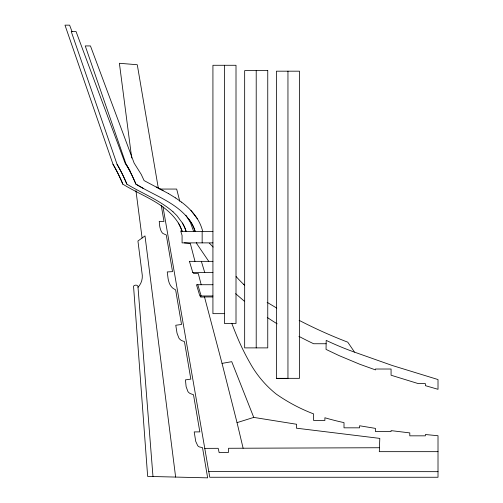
<?xml version="1.0" encoding="UTF-8"?>
<svg xmlns="http://www.w3.org/2000/svg" width="503" height="503" viewBox="0 0 503 503"><rect width="100%" height="100%" fill="white"/><g stroke="black" fill="none" stroke-linecap="round" stroke-linejoin="round"><path stroke-width="0.75" d="M243.119 448.223L237.039 422.633L253.751 417.402L296.619 424.268L296.399 428.179L379.803 438.39L379.3 451.663L438.012 451.663M200.288 295.978L200.571 297.103L204.507 296.952L222.043 363.386L231.732 361.67L253.751 417.402M182.168 230.946L180.69 230.978L182.073 235.461L182.073 242.88L212.926 242.88M204.765 448.362L218.189 448.311L219.157 452.662L228.412 452.467L228.538 448.274L379.451 447.733M159.935 189.059L176.666 189.059L179.772 201.213M182.017 231.625L212.926 231.625M189.367 261.346L212.926 261.346M192.775 272.601L212.926 272.601M212.926 284.723L196.472 284.723L199.873 295.978L212.926 295.978M204.507 296.952L212.807 296.946M224.464 313.658L212.926 313.658L212.926 65.283L236.008 65.283L236.008 323.492L224.464 323.492L224.464 65.283M326.139 343.744L313.633 343.744A372.648 372.648 0 0 1 298.92 336.344M276.411 378.331L299.499 378.331L299.499 71.181L276.411 71.181L276.411 378.382L287.955 378.382L287.955 71.181M208.758 471.43L438.012 471.676M354.565 352.163L392.353 365.53L438.012 379.551L438.012 389.309L425.381 385.656L425.381 383.613L418.295 383.613L391.07 375.225L391.07 369.02L375.483 369.02L375.483 369.9L359.708 364.229L338.934 355.546L326.038 349.403L326.195 340.386A300.813 300.813 0 0 0 354.565 352.163L347.762 342.178A476.8 476.8 0 0 1 299.128 320.336M168.467 193.567L144.103 180.596L141.274 174.491L134.125 163.085L90.452 45.93L85.252 45.93L126.083 164.242A162.419 160.268 0 0 1 135.898 184.142C154.918 195.994 178.898 203.143 191.448 223.018A40.46 40.02 0 0 1 195.239 231.625A40.611 40.07 0 0 0 191.442 223.005L188.927 219.233M156.32 186.997L163.104 190.574M143.43 188.462L135.898 184.142A161.872 160.111 0 0 0 126.083 164.242M128.887 168.643L125.084 163.085L76.041 31.532L71.237 31.532L117.042 164.242A160.268 159.64 0 0 1 126.857 184.142C142.192 193.429 159.363 199.936 173.026 211.807M72.08 31.752L69.615 25.15L64.988 25.15L112.993 164.242A159.445 159.401 0 0 1 122.807 184.142C141.84 196.007 165.858 203.155 178.389 223.074A39.794 39.787 0 0 1 182.149 231.625A39.825 39.794 0 0 0 178.389 223.074M276.751 308.106L267.137 302.328M168.448 193.554L175.604 197.943M175.585 197.931L181.614 202.175M181.589 202.156C191.379 209.518 199.93 219.434 202.759 231.625M244.219 301.09L235.656 293.695M243.521 284.233L244.552 285.182M173.019 211.801L176.83 215.554L182.426 223.055A40.02 39.863 0 0 1 186.198 231.625A40.114 39.894 0 0 0 182.419 223.049M209.455 243.251L213.153 247.067M190.945 210.461L197.453 218.874M208.764 261.346L196.88 243.861L196.528 242.421M185.896 215.259L190.373 222.408L193.712 231.625M129.258 169.291L130 170.592M184.356 242.88L190.323 243.477L194.982 261.346M201.357 261.346L204.765 272.601M189.424 261.346L192.831 272.601M197.792 284.723L201.169 295.978M193.271 272.601L193.51 273.443L198.257 273.437L201.194 284.723M222.043 363.386L237.039 422.633M163.01 206.865L209.764 477.259L438.012 477.259L438.012 435.724L425.381 434.529L425.381 435.837L409.794 435.837L409.794 432.901L391.07 430.625L391.07 431.605L375.483 431.605L375.483 428.399L359.588 425.758L359.588 427.827L344.008 427.827L344.008 422.614A256.473 256.473 0 0 1 324.888 417.754L324.888 420.489L313.633 420.489L313.633 413.912A171.284 171.284 0 0 1 276.166 394.025A105.479 105.479 0 0 1 249.752 362.518A231.367 231.367 0 0 1 236.014 334.061A464.671 464.671 0 0 1 231.745 323.266M158.319 188.241L137.281 64.73L119.393 63.284L131.704 158.017M161.218 205.224L163.978 221.433L159.237 221.351L159.709 226.161A23.691 23.691 0 0 0 160.048 227.878L160.784 230.204A12.506 12.506 0 0 0 161.677 231.996L162.067 232.562A5.156 5.156 0 0 0 163.029 233.53L166.286 234.995L172.529 271.645L167.254 271.928L168.071 278.499A31.085 31.085 0 0 0 168.48 280.46L169.096 282.548A15.147 15.147 0 0 0 170.171 284.887L170.976 286.144A10.745 10.745 0 0 0 173.151 288.408L175.635 289.885L181.533 324.485L175.767 325.246L177.025 333.175L178.898 338.066A7.187 7.187 0 0 0 179.848 339.223A8.111 8.111 0 0 0 181.696 340.594L184.444 341.6L190.838 379.117L185.437 379.884L186.116 386.612L187.871 391.441A5.766 5.766 0 0 0 188.788 392.529L189.059 392.761A8.073 8.073 0 0 0 190.26 393.579L193.498 394.723L199.829 431.888L194.202 431.914L195.717 441.345L197.685 445.645A5.143 5.143 0 0 0 198.553 446.457A4.615 4.615 0 0 0 199.32 446.909L202.514 447.657L207.657 477.85L147.656 476.398L133.534 286.157A3.125 3.125 0 0 1 135.848 285.151L136.363 285.182A1.861 1.861 0 0 1 138.011 287.295L152.981 476.523M135.942 190.631L142.097 238.001M175.635 477.077L145.002 235.901L137.935 241.012L142.299 275.437A16.033 16.033 0 0 1 138.011 287.295M256.209 70.627L256.209 347.887M202.156 231.625L202.156 242.88M117.042 164.242A160.602 159.74 0 0 1 126.857 184.142M112.993 164.242A159.552 159.432 0 0 1 122.807 184.142M277.153 323.831A372.648 372.648 0 0 1 267.256 317.468M243.521 284.233A118.199 118.199 0 0 1 236.114 276.531M267.753 70.627L244.665 70.627L244.665 347.887L267.753 347.887L267.753 70.627"/></g></svg>
